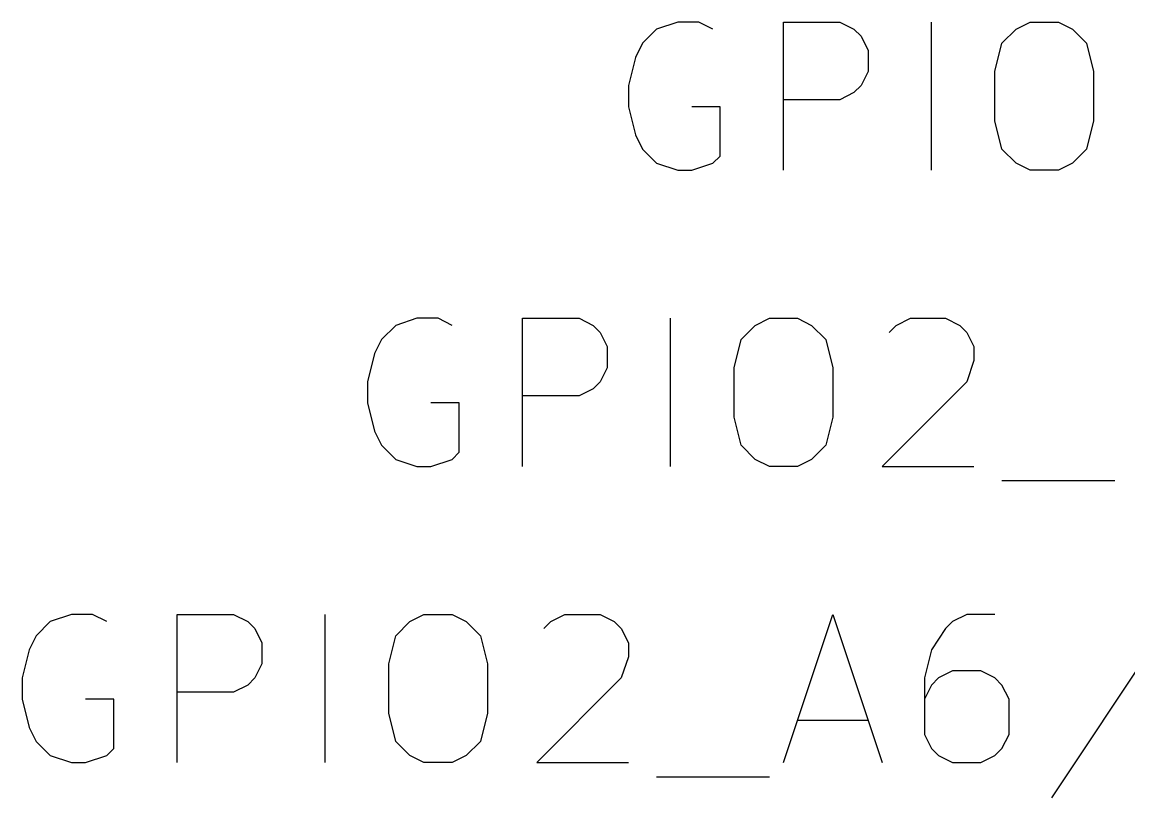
# Model space of a CAD drawing. Header units: millimetres. Extents: x 3 to 237, y -203 to -4.
# Drawn here: x 143.85 to 153.34, y -153.29 to -146.64 of the extents above; entities that cross this region are included whole.
import ezdxf

# ---------------------------------------------------------------- set-up
doc = ezdxf.new("R2010")
doc.units = ezdxf.units.MM
doc.layers.add('GREENSIXTYFIVE', color=129, linetype='CONTINUOUS')

msp = doc.modelspace()

# ---------------------------------------------------------------- linework, layer by layer
at = {"layer": 'GREENSIXTYFIVE', "linetype": 'CONTINUOUS'}
for p, q in [((149.4731, -146.6375), (149.2917, -146.698)), ((149.6545, -146.6375), (149.4731, -146.6375)), ((149.7755, -146.698), (149.6545, -146.6375)), ((150.3802, -147.9075), (150.3802, -146.6375)), ((150.3802, -146.6375), (150.864, -146.6375)), ((150.864, -146.6375), (150.985, -146.698)), ((151.6502, -147.9075), (151.6502, -146.6375)), ((152.376, -146.698), (152.4969, -146.6375)), ((152.4969, -146.6375), (152.7388, -146.6375)), ((152.7388, -146.6375), (152.8598, -146.698)), ((149.2917, -146.698), (149.1707, -146.819)), ((150.985, -146.698), (151.0455, -146.7585)), ((151.0455, -146.7585), (151.1059, -146.8794)), ((152.255, -146.819), (152.376, -146.698)), ((152.8598, -146.698), (152.9807, -146.819)), ((149.1707, -146.819), (149.1102, -146.9399)), ((151.1059, -146.8794), (151.1059, -147.0609)), ((152.1946, -147.0609), (152.255, -146.819)), ((152.9807, -146.819), (153.0412, -147.0609)), ((149.1102, -146.9399), (149.0498, -147.1818)), ((151.1059, -147.0609), (151.0455, -147.1818)), ((152.1946, -147.4842), (152.1946, -147.0609)), ((153.0412, -147.0609), (153.0412, -147.4842)), ((149.0498, -147.1818), (149.0498, -147.3632)), ((150.985, -147.2423), (150.864, -147.3028)), ((151.0455, -147.1818), (150.985, -147.2423)), ((150.864, -147.3028), (150.3802, -147.3028)), ((149.0498, -147.3632), (149.1102, -147.6051)), ((149.8359, -147.3632), (149.594, -147.3632)), ((149.8359, -147.7866), (149.8359, -147.3632)), ((152.255, -147.7261), (152.1946, -147.4842)), ((153.0412, -147.4842), (152.9807, -147.7261)), ((149.1102, -147.6051), (149.1707, -147.7261)), ((149.1707, -147.7261), (149.2917, -147.8471)), ((152.376, -147.8471), (152.255, -147.7261)), ((152.9807, -147.7261), (152.8598, -147.8471)), ((149.7755, -147.8471), (149.8359, -147.7866)), ((149.2917, -147.8471), (149.4731, -147.9075)), ((149.4731, -147.9075), (149.594, -147.9075)), ((149.594, -147.9075), (149.7755, -147.8471)), ((152.4969, -147.9075), (152.376, -147.8471)), ((152.7388, -147.9075), (152.4969, -147.9075)), ((152.8598, -147.8471), (152.7388, -147.9075)), ((147.0541, -149.238), (146.9331, -149.359)), ((147.2355, -149.1775), (147.0541, -149.238)), ((147.4169, -149.1775), (147.2355, -149.1775)), ((147.5379, -149.238), (147.4169, -149.1775)), ((148.1426, -150.4475), (148.1426, -149.1775)), ((148.1426, -149.1775), (148.6264, -149.1775)), ((148.6264, -149.1775), (148.7474, -149.238)), ((148.7474, -149.238), (148.8079, -149.2985)), ((149.4126, -150.4475), (149.4126, -149.1775)), ((150.0174, -149.359), (150.1384, -149.238)), ((150.1384, -149.238), (150.2593, -149.1775)), ((150.2593, -149.1775), (150.5012, -149.1775)), ((150.5012, -149.1775), (150.6222, -149.238)), ((150.6222, -149.238), (150.7431, -149.359)), ((151.2875, -149.2985), (151.3479, -149.238)), ((151.3479, -149.238), (151.4689, -149.1775)), ((151.4689, -149.1775), (151.7713, -149.1775)), ((151.7713, -149.1775), (151.8922, -149.238)), ((151.8922, -149.238), (151.9527, -149.2985)), ((148.8079, -149.2985), (148.8683, -149.4194)), ((151.9527, -149.2985), (152.0132, -149.4194)), ((146.9331, -149.359), (146.8726, -149.4799)), ((148.8683, -149.4194), (148.8683, -149.6009)), ((149.957, -149.6009), (150.0174, -149.359)), ((150.7431, -149.359), (150.8036, -149.6009)), ((152.0132, -149.4194), (152.0132, -149.5404)), ((146.8726, -149.4799), (146.8122, -149.7218)), ((148.8683, -149.6009), (148.8079, -149.7218)), ((149.957, -150.0242), (149.957, -149.6009)), ((150.8036, -149.6009), (150.8036, -150.0242)), ((152.0132, -149.5404), (151.9527, -149.7218)), ((146.8122, -149.7218), (146.8122, -149.9032)), ((148.8079, -149.7218), (148.7474, -149.7823)), ((151.9527, -149.7218), (151.227, -150.4475)), ((148.7474, -149.7823), (148.6264, -149.8428)), ((146.8122, -149.9032), (146.8726, -150.1451)), ((147.5983, -149.9032), (147.3564, -149.9032)), ((147.5983, -150.3266), (147.5983, -149.9032)), ((148.6264, -149.8428), (148.1426, -149.8428)), ((150.0174, -150.2661), (149.957, -150.0242)), ((150.8036, -150.0242), (150.7431, -150.2661)), ((146.8726, -150.1451), (146.9331, -150.2661)), ((146.9331, -150.2661), (147.0541, -150.3871)), ((150.1384, -150.3871), (150.0174, -150.2661)), ((150.7431, -150.2661), (150.6222, -150.3871)), ((147.0541, -150.3871), (147.2355, -150.4475)), ((147.3564, -150.4475), (147.5379, -150.3871)), ((147.5379, -150.3871), (147.5983, -150.3266)), ((150.2593, -150.4475), (150.1384, -150.3871)), ((150.6222, -150.3871), (150.5012, -150.4475)), ((147.2355, -150.4475), (147.3564, -150.4475)), ((150.5012, -150.4475), (150.2593, -150.4475)), ((151.227, -150.4475), (152.0132, -150.4475)), ((152.2551, -150.5685), (153.2227, -150.5685)), ((144.2722, -151.7175), (144.0908, -151.778)), ((144.4536, -151.7175), (144.2722, -151.7175)), ((144.5746, -151.778), (144.4536, -151.7175)), ((145.1793, -152.9875), (145.1793, -151.7175)), ((145.1793, -151.7175), (145.6631, -151.7175)), ((145.6631, -151.7175), (145.7841, -151.778)), ((146.4493, -152.9875), (146.4493, -151.7175)), ((147.1751, -151.778), (147.296, -151.7175)), ((147.296, -151.7175), (147.5379, -151.7175)), ((147.5379, -151.7175), (147.6589, -151.778)), ((148.3846, -151.778), (148.5056, -151.7175)), ((148.5056, -151.7175), (148.808, -151.7175)), ((148.808, -151.7175), (148.9289, -151.778)), ((150.3803, -152.9875), (150.8036, -151.7175)), ((150.8036, -151.7175), (151.227, -152.9875)), ((151.9527, -151.7175), (151.8318, -151.778)), ((152.1946, -151.7175), (151.9527, -151.7175)), ((153.767, -151.6571), (152.6784, -153.2899)), ((144.0908, -151.778), (143.9698, -151.899)), ((145.7841, -151.778), (145.8446, -151.8385)), ((147.0541, -151.899), (147.1751, -151.778)), ((147.6589, -151.778), (147.7798, -151.899)), ((148.3242, -151.8385), (148.3846, -151.778)), ((148.9289, -151.778), (148.9894, -151.8385)), ((151.8318, -151.778), (151.7713, -151.8385)), ((143.9698, -151.899), (143.9093, -152.0199)), ((145.8446, -151.8385), (145.905, -151.9594)), ((146.9937, -152.1409), (147.0541, -151.899)), ((147.7798, -151.899), (147.8403, -152.1409)), ((148.9894, -151.8385), (149.0499, -151.9594)), ((151.7713, -151.8385), (151.6503, -152.0199)), ((145.905, -151.9594), (145.905, -152.1409)), ((149.0499, -151.9594), (149.0499, -152.0804)), ((143.9093, -152.0199), (143.8489, -152.2618)), ((149.0499, -152.0804), (148.9894, -152.2618)), ((151.6503, -152.0199), (151.5899, -152.2618)), ((145.905, -152.1409), (145.8446, -152.2618)), ((146.9937, -152.5642), (146.9937, -152.1409)), ((147.8403, -152.1409), (147.8403, -152.5642)), ((143.8489, -152.2618), (143.8489, -152.4432)), ((145.8446, -152.2618), (145.7841, -152.3223)), ((148.9894, -152.2618), (148.2637, -152.9875)), ((151.5899, -152.2618), (151.5899, -152.7456)), ((151.7108, -152.2618), (151.6503, -152.3223)), ((151.8318, -152.2013), (151.7108, -152.2618)), ((152.0737, -152.2013), (151.8318, -152.2013)), ((152.1946, -152.2618), (152.0737, -152.2013)), ((152.2551, -152.3223), (152.1946, -152.2618)), ((145.6631, -152.3828), (145.1793, -152.3828)), ((145.7841, -152.3223), (145.6631, -152.3828)), ((151.6503, -152.3223), (151.5899, -152.4432)), ((152.3156, -152.4432), (152.2551, -152.3223)), ((143.8489, -152.4432), (143.9093, -152.6851)), ((144.635, -152.4432), (144.3931, -152.4432)), ((144.635, -152.8666), (144.635, -152.4432)), ((152.3156, -152.7456), (152.3156, -152.4432)), ((147.0541, -152.8061), (146.9937, -152.5642)), ((147.8403, -152.5642), (147.7798, -152.8061)), ((150.5013, -152.6247), (151.106, -152.6247)), ((143.9093, -152.6851), (143.9698, -152.8061)), ((151.5899, -152.7456), (151.6503, -152.8666)), ((152.2551, -152.8666), (152.3156, -152.7456)), ((143.9698, -152.8061), (144.0908, -152.9271)), ((147.1751, -152.9271), (147.0541, -152.8061)), ((147.7798, -152.8061), (147.6589, -152.9271)), ((144.0908, -152.9271), (144.2722, -152.9875)), ((144.3931, -152.9875), (144.5746, -152.9271)), ((144.5746, -152.9271), (144.635, -152.8666)), ((147.296, -152.9875), (147.1751, -152.9271)), ((147.6589, -152.9271), (147.5379, -152.9875)), ((151.6503, -152.8666), (151.7108, -152.9271)), ((151.7108, -152.9271), (151.8318, -152.9875)), ((152.0737, -152.9875), (152.1946, -152.9271)), ((152.1946, -152.9271), (152.2551, -152.8666)), ((144.2722, -152.9875), (144.3931, -152.9875)), ((147.5379, -152.9875), (147.296, -152.9875)), ((148.2637, -152.9875), (149.0499, -152.9875)), ((151.8318, -152.9875), (152.0737, -152.9875)), ((149.2918, -153.1085), (150.2594, -153.1085))]:
    msp.add_line(p, q, dxfattribs=at)

doc.saveas('drawing.dxf')
